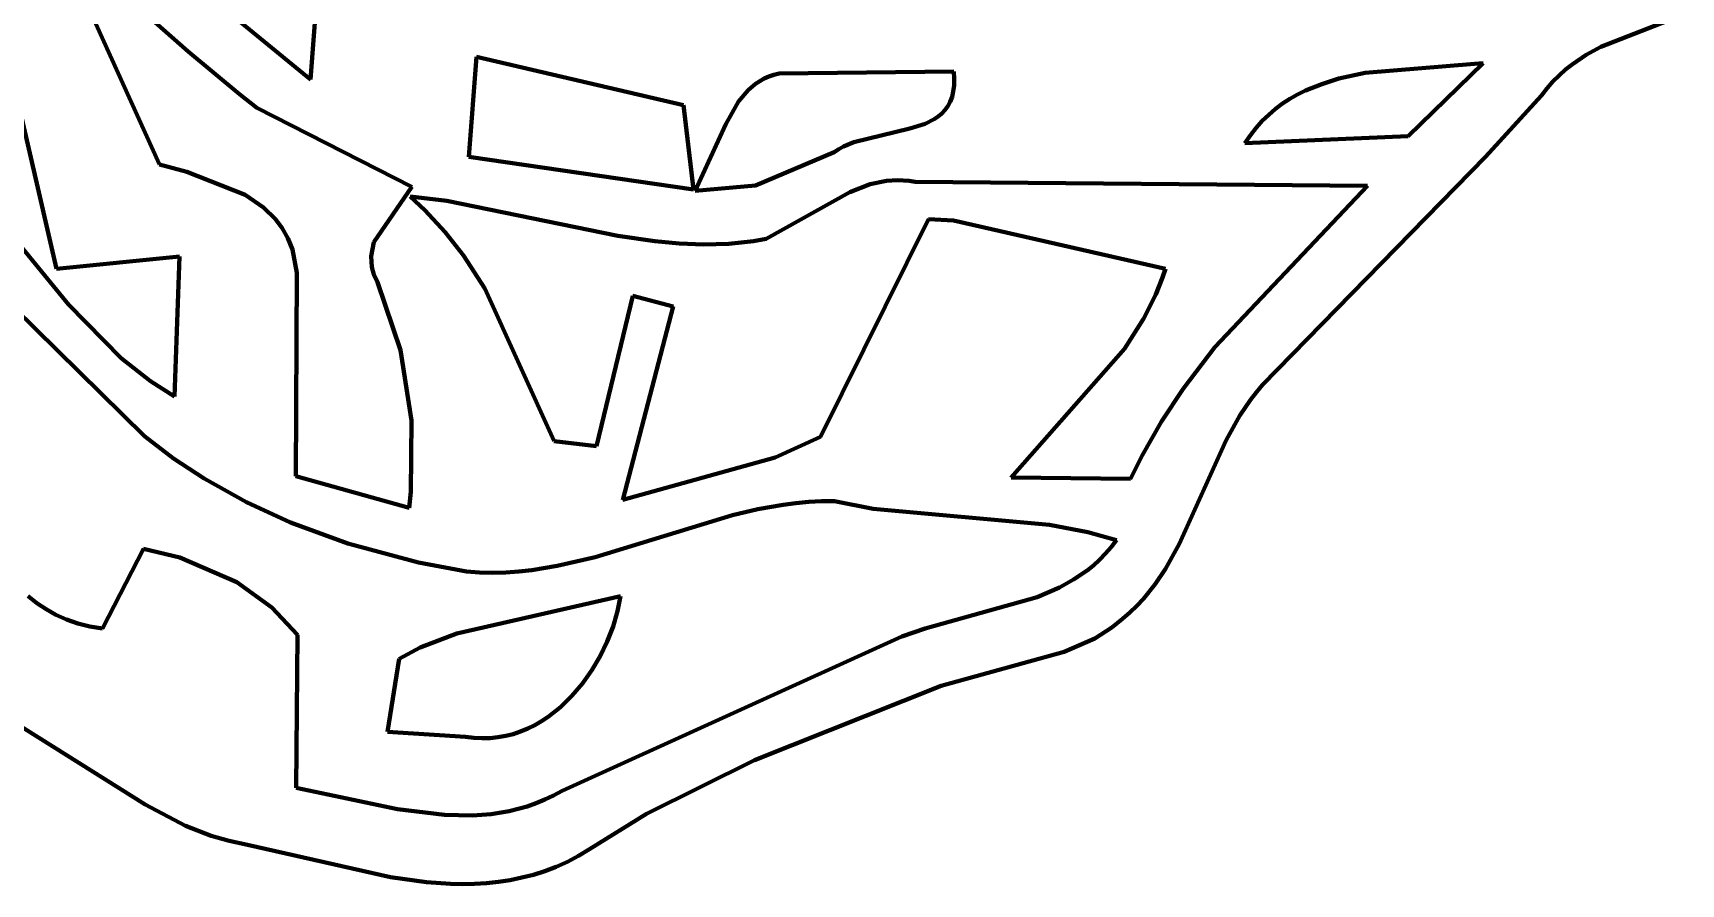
# Model space of a CAD drawing. Header units: millimetres. Extents: x 0 to 12.5, y 0 to 14.6.
# Drawn here: x 9.695 to 10.862, y 8.859 to 9.462 of the extents above; entities that cross this region are included whole.
import ezdxf

# ---------------------------------------------------------------- set-up
doc = ezdxf.new("R2010")
doc.units = ezdxf.units.MM
doc.layers.add('color#131313ff', color=7, linetype='CONTINUOUS', lineweight=100)
doc.layers.add('color#fcfcfcff', color=7, linetype='CONTINUOUS', lineweight=100)

msp = doc.modelspace()

# ---------------------------------------------------------------- linework, layer by layer
at = {"layer": 'color#131313ff'}
for p, q in [((9.7433, 9.5498), (9.8912, 9.4285)), ((9.8912, 9.4285), (9.8969, 9.504)), ((9.7246, 9.5), (9.7843, 9.3684)), ((9.8045, 9.4483), (9.7691, 9.4796)), ((10.8618, 9.4738), (10.8049, 9.4518)), ((9.7112, 9.2947), (9.6734, 9.4584)), ((9.8409, 9.4183), (9.8045, 9.4483)), ((10.0087, 9.4447), (10.0032, 9.3738)), ((10.1554, 9.4105), (10.0087, 9.4447)), ((10.7945, 9.446), (10.7846, 9.4393)), ((10.8049, 9.4518), (10.7945, 9.446)), ((10.2158, 9.4307), (10.2125, 9.4292)), ((10.2193, 9.4319), (10.2158, 9.4307)), ((10.2231, 9.4329), (10.2193, 9.4319)), ((10.3468, 9.4342), (10.2231, 9.4329)), ((10.3471, 9.4291), (10.3468, 9.4342)), ((10.6381, 9.4332), (10.6193, 9.4292)), ((10.7154, 9.4397), (10.6381, 9.4332)), ((10.6686, 9.3884), (10.7216, 9.4402)), ((10.7216, 9.4402), (10.7154, 9.4397)), ((10.7754, 9.4315), (10.771, 9.4271)), ((10.7799, 9.4356), (10.7754, 9.4315)), ((10.7846, 9.4393), (10.7799, 9.4356)), ((10.2011, 9.4211), (10.1943, 9.413)), ((10.2064, 9.4256), (10.2011, 9.4211)), ((10.2125, 9.4292), (10.2064, 9.4256)), ((10.3455, 9.4163), (10.3464, 9.4201)), ((10.3464, 9.4201), (10.347, 9.4244)), ((10.347, 9.4244), (10.3471, 9.4291)), ((10.5957, 9.4207), (10.5902, 9.4179)), ((10.6073, 9.4254), (10.5957, 9.4207)), ((10.6193, 9.4292), (10.6073, 9.4254)), ((10.7669, 9.4224), (10.763, 9.4173)), ((10.771, 9.4271), (10.7669, 9.4224)), ((9.8532, 9.4085), (9.8409, 9.4183)), ((9.9628, 9.3527), (9.8532, 9.4085)), ((10.1625, 9.3507), (10.1554, 9.4105)), ((10.1943, 9.413), (10.1852, 9.3971)), ((10.3405, 9.407), (10.3425, 9.4098)), ((10.3425, 9.4098), (10.3442, 9.4128)), ((10.3442, 9.4128), (10.3455, 9.4163)), ((10.5746, 9.4078), (10.5698, 9.4037)), ((10.5796, 9.4115), (10.5746, 9.4078)), ((10.5848, 9.4149), (10.5796, 9.4115)), ((10.5902, 9.4179), (10.5848, 9.4149)), ((10.763, 9.4173), (10.7232, 9.3739)), ((10.1852, 9.3971), (10.1636, 9.3498)), ((10.3157, 9.3938), (10.3265, 9.3973)), ((10.3265, 9.3973), (10.3328, 9.4005)), ((10.3328, 9.4005), (10.3356, 9.4024)), ((10.3356, 9.4024), (10.3382, 9.4046)), ((10.3382, 9.4046), (10.3405, 9.407)), ((10.5652, 9.3993), (10.5609, 9.3945)), ((10.5698, 9.4037), (10.5652, 9.3993)), ((10.2686, 9.3812), (10.2759, 9.3843)), ((10.2759, 9.3843), (10.3157, 9.3938)), ((10.5568, 9.3893), (10.5529, 9.3836)), ((10.5529, 9.3836), (10.6686, 9.3884)), ((10.5609, 9.3945), (10.5568, 9.3893)), ((10.0032, 9.3738), (10.1625, 9.3507)), ((10.2064, 9.3536), (10.262, 9.3772)), ((10.262, 9.3772), (10.2652, 9.3793)), ((10.2652, 9.3793), (10.2686, 9.3812)), ((10.7232, 9.3739), (10.5654, 9.2125)), ((9.7843, 9.3684), (9.8036, 9.3632)), ((9.8036, 9.3632), (9.845, 9.347)), ((9.9361, 9.3134), (9.9628, 9.3527)), ((10.1636, 9.3498), (10.2064, 9.3536)), ((10.2876, 9.3545), (10.273, 9.3489)), ((10.299, 9.3569), (10.2876, 9.3545)), ((10.3069, 9.3573), (10.299, 9.3569)), ((10.3151, 9.3568), (10.3069, 9.3573)), ((10.3194, 9.3561), (10.3151, 9.3568)), ((10.6397, 9.3533), (10.3194, 9.3561)), ((10.5315, 9.2392), (10.6397, 9.3533)), ((9.6606, 9.3414), (9.7198, 9.2693)), ((9.845, 9.347), (9.8579, 9.338)), ((9.8579, 9.338), (9.8663, 9.3297)), ((9.9878, 9.3428), (9.9617, 9.3459)), ((9.9617, 9.3459), (9.9722, 9.3361)), ((10.1089, 9.3179), (9.9878, 9.3428)), ((10.273, 9.3489), (10.2138, 9.3158)), ((9.8663, 9.3297), (9.871, 9.3233)), ((9.9722, 9.3361), (9.9866, 9.3206)), ((10.2524, 9.1758), (10.3288, 9.3297)), ((10.3288, 9.3297), (10.3466, 9.3288)), ((10.3466, 9.3288), (10.4966, 9.2946)), ((9.871, 9.3233), (9.8751, 9.3162)), ((9.8751, 9.3162), (9.8783, 9.3082)), ((9.9866, 9.3206), (9.9994, 9.3041)), ((10.1349, 9.3141), (10.1089, 9.3179)), ((10.1523, 9.3125), (10.1349, 9.3141)), ((10.2049, 9.3143), (10.1961, 9.3132)), ((10.2138, 9.3158), (10.2049, 9.3143)), ((9.7983, 9.3034), (9.7112, 9.2947)), ((9.7949, 9.2042), (9.7983, 9.3034)), ((9.8783, 9.3082), (9.8814, 9.2919)), ((9.9341, 9.3036), (9.9361, 9.3134)), ((9.9345, 9.2959), (9.9341, 9.3036)), ((9.9994, 9.3041), (10.0146, 9.2808)), ((10.1698, 9.3119), (10.1523, 9.3125)), ((10.1785, 9.312), (10.1698, 9.3119)), ((10.1873, 9.3124), (10.1785, 9.312)), ((10.1961, 9.3132), (10.1873, 9.3124)), ((9.7736, 9.1762), (9.6474, 9.3003)), ((9.8814, 9.2919), (9.8807, 9.148)), ((9.936, 9.2906), (9.9345, 9.2959)), ((9.9385, 9.2852), (9.936, 9.2906)), ((10.4966, 9.2946), (10.4945, 9.2884)), ((9.9548, 9.2371), (9.9385, 9.2852)), ((10.0146, 9.2808), (10.0636, 9.1726)), ((10.4945, 9.2884), (10.4897, 9.2764)), ((9.7198, 9.2693), (9.757, 9.2315)), ((10.0938, 9.1691), (10.1194, 9.2754)), ((10.1479, 9.2679), (10.1123, 9.1312)), ((10.1194, 9.2754), (10.1479, 9.2679)), ((10.4897, 9.2764), (10.4811, 9.2593)), ((10.4811, 9.2593), (10.4676, 9.2379)), ((9.9627, 9.1874), (9.9548, 9.2371)), ((10.4676, 9.2379), (10.3874, 9.147)), ((10.5092, 9.2098), (10.5315, 9.2392)), ((9.757, 9.2315), (9.7779, 9.2151)), ((9.7779, 9.2151), (9.7949, 9.2042)), ((10.4939, 9.1867), (10.5092, 9.2098)), ((10.5654, 9.2125), (10.561, 9.2074)), ((10.5569, 9.202), (10.5494, 9.1909)), ((10.561, 9.2074), (10.5569, 9.202)), ((9.9622, 9.1367), (9.9627, 9.1874)), ((10.4801, 9.1626), (10.4939, 9.1867)), ((10.5494, 9.1909), (10.5396, 9.1734)), ((9.7942, 9.1605), (9.7736, 9.1762)), ((10.2202, 9.161), (10.2524, 9.1758)), ((10.0636, 9.1726), (10.0938, 9.1691)), ((10.4718, 9.1459), (10.4801, 9.1626)), ((10.5396, 9.1734), (10.5064, 9.0998)), ((9.8158, 9.1463), (9.7942, 9.1605)), ((10.1123, 9.1312), (10.2202, 9.161)), ((9.8458, 9.1295), (9.8158, 9.1463)), ((9.8807, 9.148), (9.961, 9.1254)), ((10.3874, 9.147), (10.4718, 9.1459)), ((9.8771, 9.1151), (9.8458, 9.1295)), ((9.961, 9.1254), (9.9622, 9.1367)), ((10.2258, 9.1277), (10.2079, 9.1245)), ((10.2349, 9.1289), (10.2258, 9.1277)), ((10.244, 9.1297), (10.2349, 9.1289)), ((10.2531, 9.1301), (10.244, 9.1297)), ((10.2623, 9.1302), (10.2531, 9.1301)), ((10.2897, 9.1248), (10.2623, 9.1302)), ((10.1901, 9.1202), (10.0927, 9.0907)), ((10.2079, 9.1245), (10.1901, 9.1202)), ((10.4144, 9.1134), (10.2897, 9.1248)), ((9.9177, 9.1003), (9.8771, 9.1151)), ((10.4417, 9.1083), (10.4144, 9.1134)), ((10.462, 9.1027), (10.4417, 9.1083)), ((9.7438, 9.04), (9.773, 9.0965)), ((9.773, 9.0965), (9.7987, 9.0904)), ((9.9677, 9.0869), (9.9177, 9.1003)), ((10.4499, 9.0888), (10.4541, 9.0931)), ((10.4541, 9.0931), (10.4581, 9.0977)), ((10.4581, 9.0977), (10.462, 9.1027)), ((10.5064, 9.0998), (10.4967, 9.0824)), ((9.7987, 9.0904), (9.839, 9.0729)), ((10.0016, 9.0804), (9.9677, 9.0869)), ((10.0478, 9.0814), (10.0387, 9.0804)), ((10.0659, 9.0844), (10.0478, 9.0814)), ((10.0927, 9.0907), (10.0659, 9.0844)), ((10.4316, 9.0747), (10.4411, 9.0812)), ((10.4411, 9.0812), (10.4456, 9.0848)), ((10.4456, 9.0848), (10.4499, 9.0888)), ((10.4967, 9.0824), (10.4893, 9.0714)), ((9.839, 9.0729), (9.8638, 9.055)), ((10.0109, 9.0797), (10.0016, 9.0804)), ((10.0202, 9.0796), (10.0109, 9.0797)), ((10.0295, 9.0798), (10.0202, 9.0796)), ((10.0387, 9.0804), (10.0295, 9.0798)), ((10.4058, 9.0623), (10.4216, 9.0691)), ((10.4216, 9.0691), (10.4316, 9.0747)), ((10.4893, 9.0714), (10.481, 9.061)), ((9.6911, 9.063), (9.6973, 9.0581)), ((9.6973, 9.0581), (9.7039, 9.0537)), ((9.9949, 9.0366), (10.1108, 9.0631)), ((10.1108, 9.0631), (10.1086, 9.0524)), ((10.3265, 9.0402), (10.4058, 9.0623)), ((10.481, 9.061), (10.4764, 9.0561)), ((9.7039, 9.0537), (9.7109, 9.0498)), ((9.7109, 9.0498), (9.7184, 9.0464)), ((9.7184, 9.0464), (9.7263, 9.0436)), ((9.8638, 9.055), (9.882, 9.0357)), ((10.1086, 9.0524), (10.1054, 9.0416)), ((10.4663, 9.0469), (10.4587, 9.0408)), ((10.4715, 9.0514), (10.4663, 9.0469)), ((10.4764, 9.0561), (10.4715, 9.0514)), ((9.7263, 9.0436), (9.7348, 9.0415)), ((9.7348, 9.0415), (9.7438, 9.04)), ((9.882, 9.0357), (9.8809, 8.9273)), ((9.9689, 9.0266), (9.9949, 9.0366)), ((10.0694, 8.9253), (10.31, 9.0344)), ((10.1054, 9.0416), (10.1013, 9.031)), ((10.31, 9.0344), (10.3265, 9.0402)), ((10.4587, 9.0408), (10.4466, 9.0331)), ((9.954, 9.0186), (9.9689, 9.0266)), ((10.1013, 9.031), (10.0963, 9.0206)), ((10.425, 9.0237), (10.3377, 8.9995)), ((10.4466, 9.0331), (10.425, 9.0237)), ((9.9458, 8.967), (9.954, 9.0186)), ((10.0904, 9.0106), (10.0837, 9.0012)), ((10.0963, 9.0206), (10.0904, 9.0106)), ((10.0837, 9.0012), (10.0763, 8.9924)), ((10.3377, 8.9995), (10.2055, 8.9469)), ((10.0763, 8.9924), (10.0682, 8.9845)), ((10.0594, 8.9776), (10.0547, 8.9745)), ((10.0682, 8.9845), (10.0594, 8.9776)), ((9.774, 8.9155), (9.68, 8.9745)), ((10.0009, 8.9634), (9.9458, 8.967)), ((10.0294, 8.9641), (10.0239, 8.9631)), ((10.0347, 8.9654), (10.0294, 8.9641)), ((10.0399, 8.9672), (10.0347, 8.9654)), ((10.045, 8.9693), (10.0399, 8.9672)), ((10.05, 8.9717), (10.045, 8.9693)), ((10.0547, 8.9745), (10.05, 8.9717)), ((10.0068, 8.9627), (10.0009, 8.9634)), ((10.0126, 8.9624), (10.0068, 8.9627)), ((10.0183, 8.9625), (10.0126, 8.9624)), ((10.0239, 8.9631), (10.0183, 8.9625)), ((10.2055, 8.9469), (10.1292, 8.9089)), ((9.8809, 8.9273), (9.9528, 8.9123)), ((10.0509, 8.9164), (10.0572, 8.919)), ((10.0572, 8.919), (10.0633, 8.922)), ((10.0633, 8.922), (10.0694, 8.9253)), ((9.8027, 8.9005), (9.774, 8.9155)), ((9.9528, 8.9123), (9.9861, 8.9082)), ((9.9861, 8.9082), (10.0059, 8.9078)), ((10.0059, 8.9078), (10.019, 8.9088)), ((10.019, 8.9088), (10.0319, 8.9109)), ((10.0319, 8.9109), (10.0383, 8.9124)), ((10.0383, 8.9124), (10.0447, 8.9142)), ((10.0447, 8.9142), (10.0509, 8.9164)), ((10.1292, 8.9089), (10.0888, 8.8839)), ((9.8209, 8.8935), (9.8027, 8.9005)), ((9.8335, 8.8898), (9.8209, 8.8935)), ((9.8465, 8.8871), (9.8335, 8.8898)), ((9.9477, 8.8642), (9.8465, 8.8871)), ((10.0888, 8.8839), (10.081, 8.8792)), ((10.0652, 8.8715), (10.0571, 8.8685)), ((10.0731, 8.8751), (10.0652, 8.8715)), ((10.081, 8.8792), (10.0731, 8.8751)), ((9.9734, 8.8606), (9.9477, 8.8642)), ((9.9904, 8.8595), (9.9734, 8.8606)), ((9.9989, 8.8593), (9.9904, 8.8595)), ((10.0074, 8.8595), (9.9989, 8.8593)), ((10.0158, 8.86), (10.0074, 8.8595)), ((10.0242, 8.8608), (10.0158, 8.86)), ((10.0325, 8.8621), (10.0242, 8.8608)), ((10.0408, 8.8638), (10.0325, 8.8621)), ((10.049, 8.8659), (10.0408, 8.8638)), ((10.0571, 8.8685), (10.049, 8.8659))]:
    msp.add_line(p, q, dxfattribs=at)
at = {"layer": 'color#fcfcfcff'}
for p, q in [((9.8912, 9.4285), (9.7433, 9.5498)), ((9.8969, 9.504), (9.8912, 9.4285)), ((9.7843, 9.3684), (9.7246, 9.5)), ((9.7691, 9.4796), (9.8045, 9.4483)), ((10.8049, 9.4518), (10.8618, 9.4738)), ((9.6734, 9.4584), (9.7112, 9.2947)), ((9.8045, 9.4483), (9.8409, 9.4183)), ((10.0032, 9.3738), (10.0087, 9.4447)), ((10.0087, 9.4447), (10.1554, 9.4105)), ((10.7846, 9.4393), (10.7945, 9.446)), ((10.7945, 9.446), (10.8049, 9.4518)), ((10.2125, 9.4292), (10.2158, 9.4307)), ((10.2158, 9.4307), (10.2193, 9.4319)), ((10.2193, 9.4319), (10.2231, 9.4329)), ((10.2231, 9.4329), (10.3468, 9.4342)), ((10.3468, 9.4342), (10.3471, 9.4291)), ((10.6193, 9.4292), (10.6381, 9.4332)), ((10.6381, 9.4332), (10.7154, 9.4397)), ((10.7216, 9.4402), (10.6686, 9.3884)), ((10.7154, 9.4397), (10.7216, 9.4402)), ((10.771, 9.4271), (10.7754, 9.4315)), ((10.7754, 9.4315), (10.7799, 9.4356)), ((10.7799, 9.4356), (10.7846, 9.4393)), ((10.1943, 9.413), (10.2011, 9.4211)), ((10.2011, 9.4211), (10.2064, 9.4256)), ((10.2064, 9.4256), (10.2125, 9.4292)), ((10.3464, 9.4201), (10.3455, 9.4163)), ((10.347, 9.4244), (10.3464, 9.4201)), ((10.3471, 9.4291), (10.347, 9.4244)), ((10.5902, 9.4179), (10.5957, 9.4207)), ((10.5957, 9.4207), (10.6073, 9.4254)), ((10.6073, 9.4254), (10.6193, 9.4292)), ((10.763, 9.4173), (10.7669, 9.4224)), ((10.7669, 9.4224), (10.771, 9.4271)), ((9.8409, 9.4183), (9.8532, 9.4085)), ((9.8532, 9.4085), (9.9628, 9.3527)), ((10.1554, 9.4105), (10.1625, 9.3507)), ((10.1852, 9.3971), (10.1943, 9.413)), ((10.3425, 9.4098), (10.3405, 9.407)), ((10.3442, 9.4128), (10.3425, 9.4098)), ((10.3455, 9.4163), (10.3442, 9.4128)), ((10.5698, 9.4037), (10.5746, 9.4078)), ((10.5746, 9.4078), (10.5796, 9.4115)), ((10.5796, 9.4115), (10.5848, 9.4149)), ((10.5848, 9.4149), (10.5902, 9.4179)), ((10.7232, 9.3739), (10.763, 9.4173)), ((10.1636, 9.3498), (10.1852, 9.3971)), ((10.3265, 9.3973), (10.3157, 9.3938)), ((10.3328, 9.4005), (10.3265, 9.3973)), ((10.3356, 9.4024), (10.3328, 9.4005)), ((10.3382, 9.4046), (10.3356, 9.4024)), ((10.3405, 9.407), (10.3382, 9.4046)), ((10.5609, 9.3945), (10.5652, 9.3993)), ((10.5652, 9.3993), (10.5698, 9.4037)), ((10.2759, 9.3843), (10.2686, 9.3812)), ((10.3157, 9.3938), (10.2759, 9.3843)), ((10.5529, 9.3836), (10.5568, 9.3893)), ((10.6686, 9.3884), (10.5529, 9.3836)), ((10.5568, 9.3893), (10.5609, 9.3945)), ((10.1625, 9.3507), (10.0032, 9.3738)), ((10.262, 9.3772), (10.2064, 9.3536)), ((10.2652, 9.3793), (10.262, 9.3772)), ((10.2686, 9.3812), (10.2652, 9.3793)), ((10.5654, 9.2125), (10.7232, 9.3739)), ((9.8036, 9.3632), (9.7843, 9.3684)), ((9.845, 9.347), (9.8036, 9.3632)), ((9.9628, 9.3527), (9.9361, 9.3134)), ((10.2064, 9.3536), (10.1636, 9.3498)), ((10.273, 9.3489), (10.2876, 9.3545)), ((10.2876, 9.3545), (10.299, 9.3569)), ((10.299, 9.3569), (10.3069, 9.3573)), ((10.3069, 9.3573), (10.3151, 9.3568)), ((10.3151, 9.3568), (10.3194, 9.3561)), ((10.3194, 9.3561), (10.6397, 9.3533)), ((10.6397, 9.3533), (10.5315, 9.2392)), ((9.7198, 9.2693), (9.6606, 9.3414)), ((9.8579, 9.338), (9.845, 9.347)), ((9.8663, 9.3297), (9.8579, 9.338)), ((9.9722, 9.3361), (9.9617, 9.3459)), ((9.9617, 9.3459), (9.9878, 9.3428)), ((9.9878, 9.3428), (10.1089, 9.3179)), ((10.2138, 9.3158), (10.273, 9.3489)), ((9.871, 9.3233), (9.8663, 9.3297)), ((9.9866, 9.3206), (9.9722, 9.3361)), ((10.3288, 9.3297), (10.2524, 9.1758)), ((10.3466, 9.3288), (10.3288, 9.3297)), ((10.4966, 9.2946), (10.3466, 9.3288)), ((9.8751, 9.3162), (9.871, 9.3233)), ((9.8783, 9.3082), (9.8751, 9.3162)), ((9.9994, 9.3041), (9.9866, 9.3206)), ((10.1089, 9.3179), (10.1349, 9.3141)), ((10.1349, 9.3141), (10.1523, 9.3125)), ((10.1961, 9.3132), (10.2049, 9.3143)), ((10.2049, 9.3143), (10.2138, 9.3158)), ((9.7112, 9.2947), (9.7983, 9.3034)), ((9.7983, 9.3034), (9.7949, 9.2042)), ((9.8814, 9.2919), (9.8783, 9.3082)), ((9.9361, 9.3134), (9.9341, 9.3036)), ((9.9341, 9.3036), (9.9345, 9.2959)), ((10.0146, 9.2808), (9.9994, 9.3041)), ((10.1523, 9.3125), (10.1698, 9.3119)), ((10.1698, 9.3119), (10.1785, 9.312)), ((10.1785, 9.312), (10.1873, 9.3124)), ((10.1873, 9.3124), (10.1961, 9.3132)), ((9.6474, 9.3003), (9.7736, 9.1762)), ((9.8807, 9.148), (9.8814, 9.2919)), ((9.9345, 9.2959), (9.936, 9.2906)), ((9.936, 9.2906), (9.9385, 9.2852)), ((10.4945, 9.2884), (10.4966, 9.2946)), ((9.9385, 9.2852), (9.9548, 9.2371)), ((10.0636, 9.1726), (10.0146, 9.2808)), ((10.4897, 9.2764), (10.4945, 9.2884)), ((9.757, 9.2315), (9.7198, 9.2693)), ((10.1194, 9.2754), (10.0938, 9.1691)), ((10.1123, 9.1312), (10.1479, 9.2679)), ((10.1479, 9.2679), (10.1194, 9.2754)), ((10.4811, 9.2593), (10.4897, 9.2764)), ((10.4676, 9.2379), (10.4811, 9.2593)), ((9.9548, 9.2371), (9.9627, 9.1874)), ((10.3874, 9.147), (10.4676, 9.2379)), ((10.5315, 9.2392), (10.5092, 9.2098)), ((9.7779, 9.2151), (9.757, 9.2315)), ((9.7949, 9.2042), (9.7779, 9.2151)), ((10.5092, 9.2098), (10.4939, 9.1867)), ((10.561, 9.2074), (10.5654, 9.2125)), ((10.5494, 9.1909), (10.5569, 9.202)), ((10.5569, 9.202), (10.561, 9.2074)), ((9.9627, 9.1874), (9.9622, 9.1367)), ((10.4939, 9.1867), (10.4801, 9.1626)), ((10.5396, 9.1734), (10.5494, 9.1909)), ((9.7736, 9.1762), (9.7942, 9.1605)), ((10.2524, 9.1758), (10.2202, 9.161)), ((10.0938, 9.1691), (10.0636, 9.1726)), ((10.4801, 9.1626), (10.4718, 9.1459)), ((10.5064, 9.0998), (10.5396, 9.1734)), ((9.7942, 9.1605), (9.8158, 9.1463)), ((10.2202, 9.161), (10.1123, 9.1312)), ((9.8158, 9.1463), (9.8458, 9.1295)), ((9.961, 9.1254), (9.8807, 9.148)), ((10.4718, 9.1459), (10.3874, 9.147)), ((9.8458, 9.1295), (9.8771, 9.1151)), ((9.9622, 9.1367), (9.961, 9.1254)), ((10.2079, 9.1245), (10.2258, 9.1277)), ((10.2258, 9.1277), (10.2349, 9.1289)), ((10.2349, 9.1289), (10.244, 9.1297)), ((10.244, 9.1297), (10.2531, 9.1301)), ((10.2531, 9.1301), (10.2623, 9.1302)), ((10.2623, 9.1302), (10.2897, 9.1248)), ((10.0927, 9.0907), (10.1901, 9.1202)), ((10.1901, 9.1202), (10.2079, 9.1245)), ((10.2897, 9.1248), (10.4144, 9.1134)), ((9.8771, 9.1151), (9.9177, 9.1003)), ((10.4144, 9.1134), (10.4417, 9.1083)), ((10.4417, 9.1083), (10.462, 9.1027)), ((9.773, 9.0965), (9.7438, 9.04)), ((9.7987, 9.0904), (9.773, 9.0965)), ((9.9177, 9.1003), (9.9677, 9.0869)), ((10.4541, 9.0931), (10.4499, 9.0888)), ((10.4581, 9.0977), (10.4541, 9.0931)), ((10.462, 9.1027), (10.4581, 9.0977)), ((10.4967, 9.0824), (10.5064, 9.0998)), ((9.839, 9.0729), (9.7987, 9.0904)), ((9.9677, 9.0869), (10.0016, 9.0804)), ((10.0387, 9.0804), (10.0478, 9.0814)), ((10.0478, 9.0814), (10.0659, 9.0844)), ((10.0659, 9.0844), (10.0927, 9.0907)), ((10.4411, 9.0812), (10.4316, 9.0747)), ((10.4456, 9.0848), (10.4411, 9.0812)), ((10.4499, 9.0888), (10.4456, 9.0848)), ((10.4893, 9.0714), (10.4967, 9.0824)), ((9.8638, 9.055), (9.839, 9.0729)), ((10.0016, 9.0804), (10.0109, 9.0797)), ((10.0109, 9.0797), (10.0202, 9.0796)), ((10.0202, 9.0796), (10.0295, 9.0798)), ((10.0295, 9.0798), (10.0387, 9.0804)), ((10.4216, 9.0691), (10.4058, 9.0623)), ((10.4316, 9.0747), (10.4216, 9.0691)), ((10.481, 9.061), (10.4893, 9.0714)), ((9.6973, 9.0581), (9.6911, 9.063)), ((9.7039, 9.0537), (9.6973, 9.0581)), ((10.1108, 9.0631), (9.9949, 9.0366)), ((10.1086, 9.0524), (10.1108, 9.0631)), ((10.4058, 9.0623), (10.3265, 9.0402)), ((10.4764, 9.0561), (10.481, 9.061)), ((9.7109, 9.0498), (9.7039, 9.0537)), ((9.7184, 9.0464), (9.7109, 9.0498)), ((9.7263, 9.0436), (9.7184, 9.0464)), ((9.882, 9.0357), (9.8638, 9.055)), ((10.1054, 9.0416), (10.1086, 9.0524)), ((10.4587, 9.0408), (10.4663, 9.0469)), ((10.4663, 9.0469), (10.4715, 9.0514)), ((10.4715, 9.0514), (10.4764, 9.0561)), ((9.7348, 9.0415), (9.7263, 9.0436)), ((9.7438, 9.04), (9.7348, 9.0415)), ((9.8809, 8.9273), (9.882, 9.0357)), ((9.9949, 9.0366), (9.9689, 9.0266)), ((10.31, 9.0344), (10.0694, 8.9253)), ((10.1013, 9.031), (10.1054, 9.0416)), ((10.3265, 9.0402), (10.31, 9.0344)), ((10.4466, 9.0331), (10.4587, 9.0408)), ((9.9689, 9.0266), (9.954, 9.0186)), ((10.0963, 9.0206), (10.1013, 9.031)), ((10.3377, 8.9995), (10.425, 9.0237)), ((10.425, 9.0237), (10.4466, 9.0331)), ((9.954, 9.0186), (9.9458, 8.967)), ((10.0837, 9.0012), (10.0904, 9.0106)), ((10.0904, 9.0106), (10.0963, 9.0206)), ((10.0763, 8.9924), (10.0837, 9.0012)), ((10.2055, 8.9469), (10.3377, 8.9995)), ((10.0682, 8.9845), (10.0763, 8.9924)), ((10.0547, 8.9745), (10.0594, 8.9776)), ((10.0594, 8.9776), (10.0682, 8.9845)), ((9.68, 8.9745), (9.774, 8.9155)), ((9.9458, 8.967), (10.0009, 8.9634)), ((10.0239, 8.9631), (10.0294, 8.9641)), ((10.0294, 8.9641), (10.0347, 8.9654)), ((10.0347, 8.9654), (10.0399, 8.9672)), ((10.0399, 8.9672), (10.045, 8.9693)), ((10.045, 8.9693), (10.05, 8.9717)), ((10.05, 8.9717), (10.0547, 8.9745)), ((10.0009, 8.9634), (10.0068, 8.9627)), ((10.0068, 8.9627), (10.0126, 8.9624)), ((10.0126, 8.9624), (10.0183, 8.9625)), ((10.0183, 8.9625), (10.0239, 8.9631)), ((10.1292, 8.9089), (10.2055, 8.9469)), ((9.9528, 8.9123), (9.8809, 8.9273)), ((10.0572, 8.919), (10.0509, 8.9164)), ((10.0633, 8.922), (10.0572, 8.919)), ((10.0694, 8.9253), (10.0633, 8.922)), ((9.774, 8.9155), (9.8027, 8.9005)), ((9.9861, 8.9082), (9.9528, 8.9123)), ((10.0059, 8.9078), (9.9861, 8.9082)), ((10.019, 8.9088), (10.0059, 8.9078)), ((10.0319, 8.9109), (10.019, 8.9088)), ((10.0383, 8.9124), (10.0319, 8.9109)), ((10.0447, 8.9142), (10.0383, 8.9124)), ((10.0509, 8.9164), (10.0447, 8.9142)), ((10.0888, 8.8839), (10.1292, 8.9089)), ((9.8027, 8.9005), (9.8209, 8.8935)), ((9.8209, 8.8935), (9.8335, 8.8898)), ((9.8335, 8.8898), (9.8465, 8.8871)), ((9.8465, 8.8871), (9.9477, 8.8642)), ((10.081, 8.8792), (10.0888, 8.8839)), ((10.0571, 8.8685), (10.0652, 8.8715)), ((10.0652, 8.8715), (10.0731, 8.8751)), ((10.0731, 8.8751), (10.081, 8.8792)), ((9.9477, 8.8642), (9.9734, 8.8606)), ((9.9734, 8.8606), (9.9904, 8.8595)), ((9.9904, 8.8595), (9.9989, 8.8593)), ((9.9989, 8.8593), (10.0074, 8.8595)), ((10.0074, 8.8595), (10.0158, 8.86)), ((10.0158, 8.86), (10.0242, 8.8608)), ((10.0242, 8.8608), (10.0325, 8.8621)), ((10.0325, 8.8621), (10.0408, 8.8638)), ((10.0408, 8.8638), (10.049, 8.8659)), ((10.049, 8.8659), (10.0571, 8.8685))]:
    msp.add_line(p, q, dxfattribs=at)

doc.saveas('drawing.dxf')
